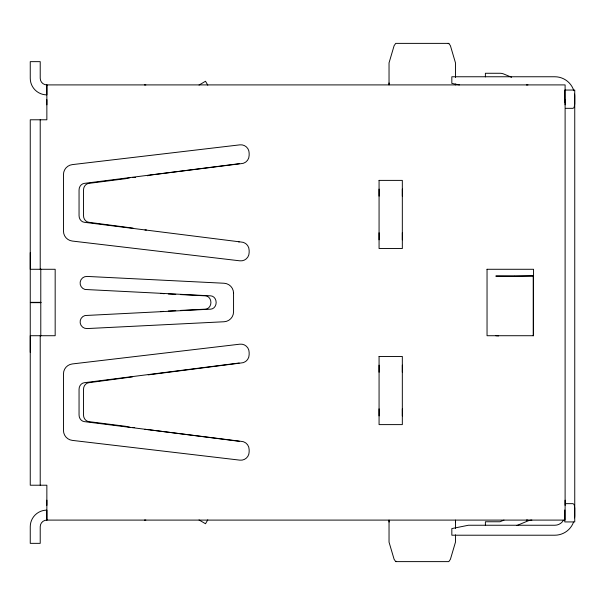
<?xml version="1.0" encoding="UTF-8"?>
<svg xmlns="http://www.w3.org/2000/svg" width="605" height="605" viewBox="0 0 605 605"><rect width="100%" height="100%" fill="white"/><g stroke="black" fill="none" stroke-linecap="round" stroke-linejoin="round"><path stroke-width="0.91" d="M40.785 336.017L40.785 268.983M46.857 505.326L46.857 485.218L30.25 485.218L30.25 302.666L40.958 302.666M46.857 99.674L46.857 119.782L30.25 119.782L30.25 302.334L40.958 302.334M389.038 520.406L389.038 542.125L394.105 559.277L395.715 561.621L448.804 561.621L450.415 559.277L455.482 542.125L455.482 534.82M389.038 84.594L389.038 62.875L394.105 45.723L395.715 43.378L448.804 43.378L450.415 45.723L455.482 62.875L455.482 77.485M455.482 528.43L455.482 520.406M533.217 335.722L533.217 275.925L514.356 276.258M565.108 505.326L565.108 99.674M564.79 509.97L564.783 521.926L574.75 521.926L574.727 508.117L574.213 504.57L572.935 503.655L565.577 503.655M207.795 519.831L205.503 523.741L199.03 519.952M199.03 85.048L205.503 81.259L207.795 85.169M448.199 43.719L448.804 43.378M395.715 561.621L396.32 561.281M147.658 175.836L148.8 175.253M148.225 374.873L240.835 363.015A8.304 8.304 0 0 0 249.147 354.712L249.147 352.428A8.304 8.304 0 0 0 239.867 344.177L72.267 363.953A9.967 9.967 0 0 0 63.472 373.852L63.472 430.48A9.967 9.967 0 0 0 72.267 440.38L239.867 460.148A8.304 8.304 0 0 0 249.147 451.905L249.147 449.621A8.304 8.304 0 0 0 240.835 441.31L84.322 421.617A6.647 5.944 90 0 1 79.051 415.015L79.051 389.31A6.647 5.944 -90 0 1 84.322 382.708L239.179 363.015M503.988 520.096L499.964 521.76L485.384 521.76L485.384 525.382M516.821 525.548L528.059 520.867A9.967 9.967 0 0 1 531.893 520.096M239.179 163.69L84.322 183.383A6.647 5.944 -90 0 0 79.051 189.985L79.051 215.69A6.647 5.944 90 0 0 84.322 222.292L240.835 241.985A8.304 8.304 0 0 1 249.147 250.288L249.147 252.572A8.304 8.304 0 0 1 239.867 260.823L72.267 241.047A9.967 9.967 0 0 1 63.472 231.148L63.472 174.52A9.967 9.967 0 0 1 72.267 164.62L239.867 144.852A8.304 8.304 0 0 1 249.147 153.095L249.147 155.379A8.304 8.304 0 0 1 240.835 163.69L149.737 175.14M160.771 311.628L163.471 311.356M130.143 177.673L125.613 178.694L88.784 183.383A6.647 5.944 90 0 0 83.513 189.985L83.513 215.69A6.647 5.944 90 0 0 88.784 222.292L133.168 228.153M132.48 177.552L135.528 177.401M168.296 311.023L175.76 310.652M180.434 310.418L205.503 309.155A6.647 5.649 -90 0 0 210.918 302.485A6.647 5.649 -90 0 0 205.503 295.845L180.434 294.582M132.48 376.877L88.784 382.708A6.647 5.944 -90 0 0 83.513 389.31L83.513 415.015A6.647 5.944 -90 0 0 88.784 421.617L125.613 426.306L130.113 427.327M144.95 230.006L146.425 229.983M144.95 429.331L148.8 429.747M565.577 108.325L572.935 108.325L574.122 107.584L574.727 103.939L574.75 90.054L564.783 90.054L564.79 102.366M514.439 276.258L495.798 276.092L533.217 275.925M498.626 335.888L495.798 335.722M168.296 293.977L175.76 294.348M132.404 427.44L134.696 427.561M160.771 293.372L164.257 293.72M149.737 429.86L239.179 441.31M459.414 84.919L451.829 83.407L451.829 76.759L554.815 76.759A19.935 19.935 0 0 1 573.827 90.705M238.582 241.834L239.179 241.985M511.641 77.296L503.859 74.052A10.134 10.134 0 0 0 499.964 73.273L485.384 73.273L485.384 76.895M565.108 104.831L565.108 84.904L46.857 84.904A6.647 6.647 0 0 1 40.217 78.257L40.217 61.649L30.25 61.649L30.25 78.257A16.607 16.607 0 0 0 46.857 94.864L46.857 84.904L46.857 104.831M565.108 500.169L565.108 520.096L46.857 520.096A6.647 6.647 0 0 0 40.217 526.743L40.217 543.351L30.25 543.351L30.25 526.743A16.607 16.607 0 0 1 46.857 510.136L46.857 520.096L46.857 500.169M455.482 84.019L455.482 84.904M455.482 520.096L455.482 522.039M402.325 189.093L402.325 196.141M402.325 232.781L402.325 239.83M402.325 365.17L402.325 372.219M402.325 408.859L402.325 415.907M389.038 82.961L389.038 84.904M389.038 520.096L389.038 522.039M379.07 189.093L379.07 196.141M379.07 232.781L379.07 239.83M379.07 365.17L379.07 372.219M379.07 408.859L379.07 415.907M40.217 119.782L40.217 269.278M40.217 335.722L40.217 485.218M30.25 252.671L30.25 269.278L55.168 269.278L55.168 335.722L30.25 335.722L30.25 352.329M527.953 520.096A16.615 16.615 0 0 1 526.456 520.028M145.843 520.043A20.003 19.965 90 0 1 144.398 520.096M144.398 84.904A20.003 19.965 90 0 1 145.843 84.957M526.456 84.972A16.615 16.615 0 0 1 527.953 84.904M574.576 517.888A19.935 19.935 0 0 0 574.75 515.286L574.75 96.694A19.935 19.935 0 0 0 574.576 94.093M573.548 522.092A19.935 19.935 0 0 1 554.815 535.213L451.829 535.213L451.829 528.573L468.436 525.246L554.815 525.246A9.967 9.967 0 0 0 563.444 520.262M233.56 293.198L233.56 311.802A9.967 9.967 0 0 1 224.092 321.754L87.059 328.575A6.647 6.647 0 0 1 84.98 315.53L210.744 309.155A6.647 5.649 90 0 0 216.159 302.485A6.647 5.649 90 0 0 210.744 295.845L84.98 289.47A6.647 6.647 0 0 1 87.059 276.424L224.092 283.246A9.967 9.967 0 0 1 233.56 293.198M379.07 356.458L379.07 424.612L402.325 424.612L402.325 356.458L379.07 356.458M379.07 180.388L379.07 248.542L402.325 248.542L402.325 180.388L379.07 180.388M487.04 269.278L487.04 335.722L533.549 335.722L533.549 269.278L487.04 269.278"/></g></svg>
